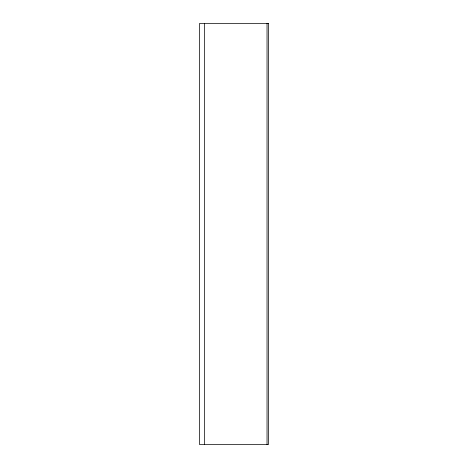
<?xml version="1.0" encoding="UTF-8"?>
<svg xmlns="http://www.w3.org/2000/svg" width="468" height="468" viewBox="0 0 468 468"><rect width="100%" height="100%" fill="white"/><g stroke="black" fill="none" stroke-linecap="round" stroke-linejoin="round"><path stroke-width="0.7" d="M267.035 23.4L267.035 444.6M204.545 23.4L204.545 444.6M268.41 23.4L199.59 23.4L199.59 444.6L268.41 444.6L268.41 23.4"/></g></svg>
